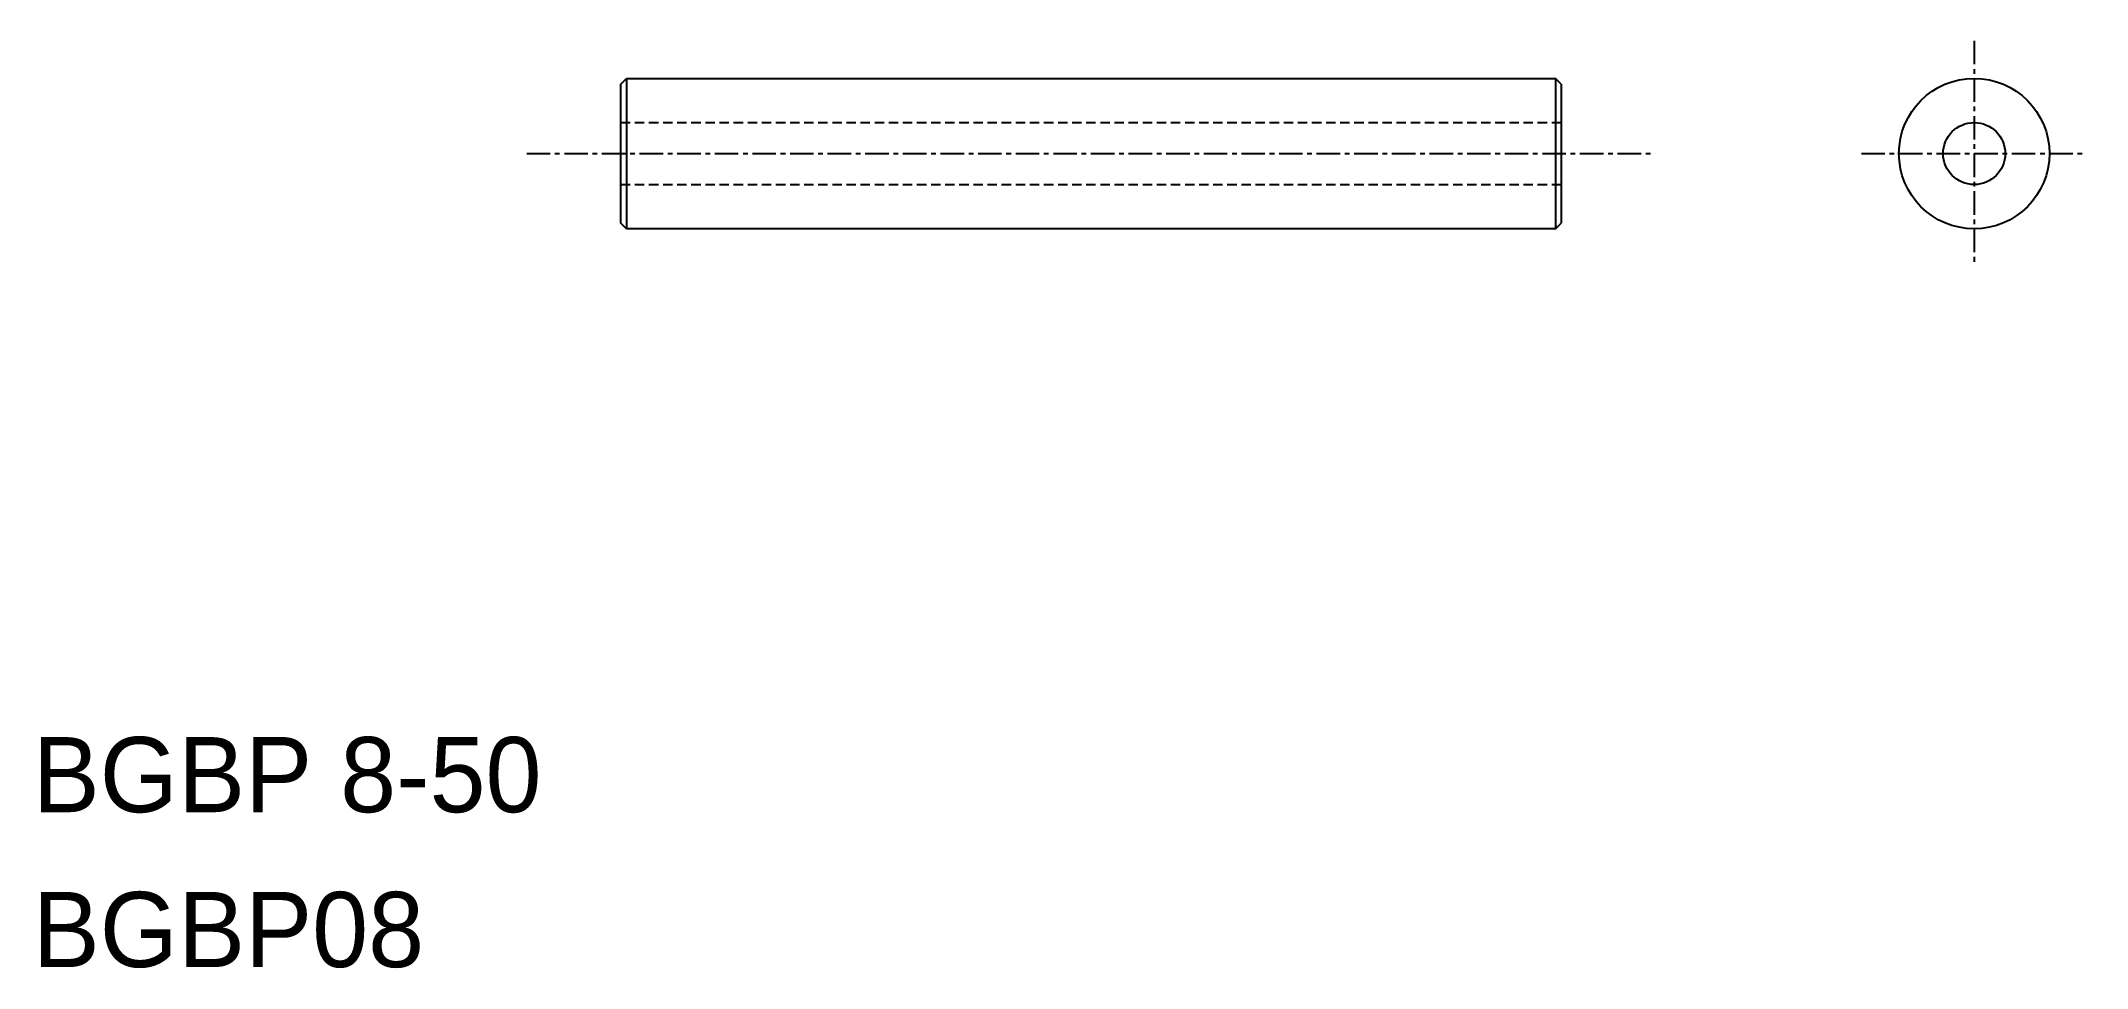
# Model space of a CAD drawing. Extents: x 59 to 168, y 44 to 93.
import ezdxf

# ---------------------------------------------------------------- set-up
doc = ezdxf.new("R2010")
doc.units = 0
doc.linetypes.add('CENTER', pattern=[2, 1.25, -0.25, 0.25, -0.25])
doc.linetypes.add('DASHED', pattern=[0.75, 0.5, -0.25])
doc.layers.get('0').update_dxf_attribs({"linetype": 'CONTINUOUS'})
doc.layers.add('CENTER', color=1, linetype='CENTER')

msp = doc.modelspace()

# ---------------------------------------------------------------- linework, layer by layer
at = {"color": 7, "linetype": 'CONTINUOUS'}
for p, q in [((89.74, 90.76), (90.04, 91.06)), ((89.74, 83.36), (89.74, 90.76)), ((90.04, 91.06), (139.44, 91.06)), ((90.04, 91.06), (90.04, 83.06)), ((139.44, 91.06), (139.44, 83.06)), ((139.74, 90.76), (139.44, 91.06)), ((139.74, 90.76), (139.74, 83.36)), ((90.04, 83.06), (89.74, 83.36)), ((139.44, 83.06), (90.04, 83.06)), ((139.44, 83.06), (139.74, 83.36))]:
    msp.add_line(p, q, dxfattribs=at)
at = {"color": 3, "linetype": 'DASHED'}
for p, q in [((89.74, 88.71), (139.74, 88.71)), ((89.74, 85.41), (139.74, 85.41))]:
    msp.add_line(p, q, dxfattribs=at)
at = {"color": 7, "linetype": 'CONTINUOUS'}
for radius in [4, 1.65]:
    msp.add_circle((161.7, 87.06), radius, dxfattribs=at)
at = {"layer": 'CENTER', "color": 1, "linetype": 'CENTER'}
for p, q in [((161.7, 93.06), (161.7, 81.06)), ((84.74, 87.06), (144.74, 87.06)), ((155.7, 87.06), (167.7, 87.06))]:
    msp.add_line(p, q, dxfattribs=at)

# ---------------------------------------------------------------- texts
at = {"color": 7, "linetype": 'CONTINUOUS'}
for s, p in [('BGBP 8-50', (58.47, 52.02)), ('BGBP08', (58.47, 43.78))]:
    msp.add_text(s, height=4, dxfattribs=at).set_placement(p)

doc.saveas('drawing.dxf')
